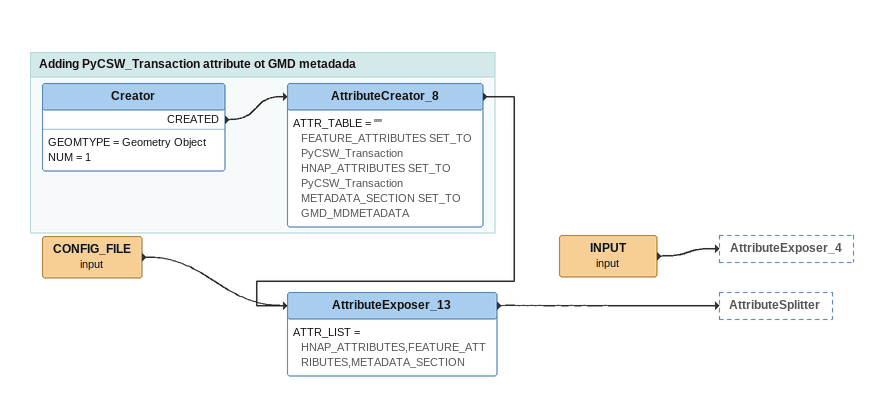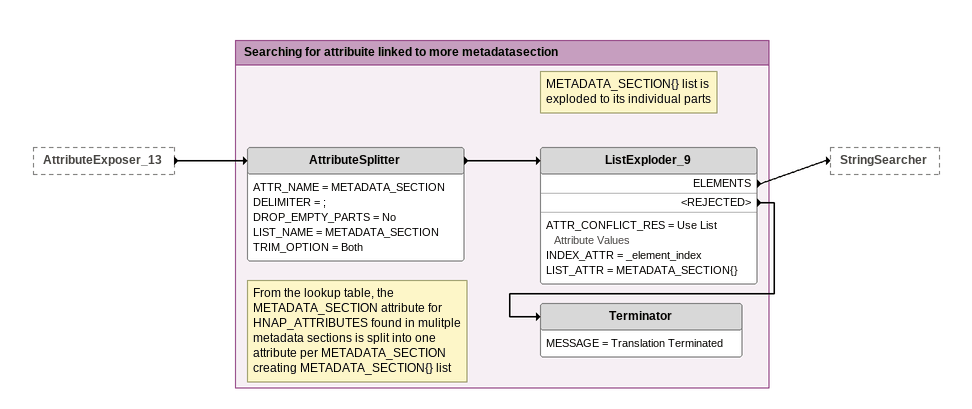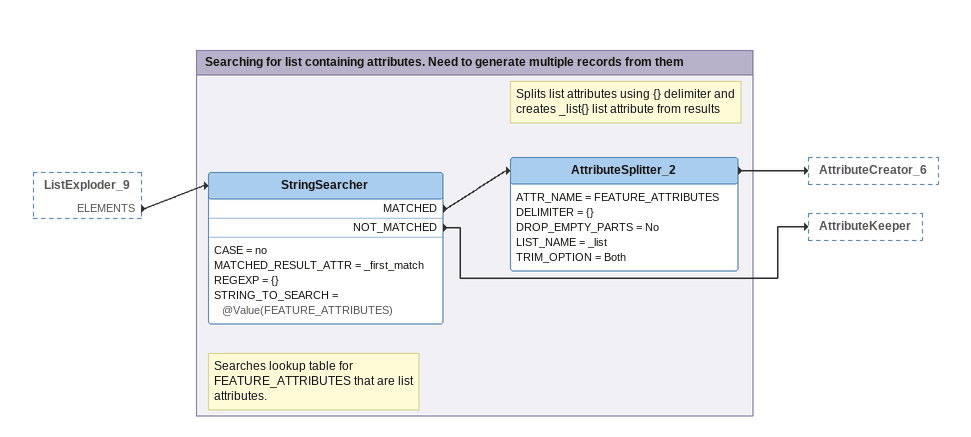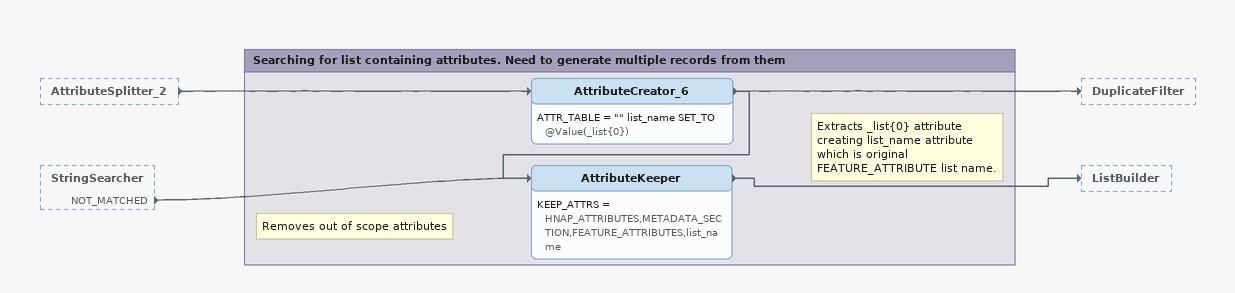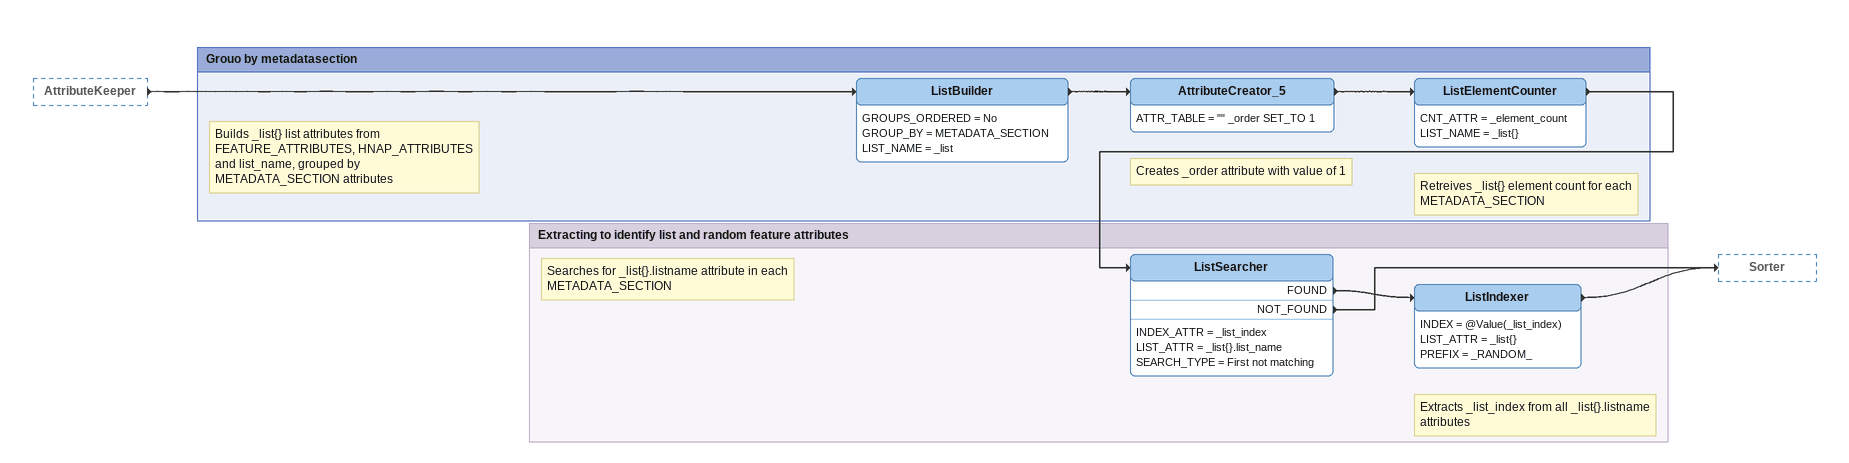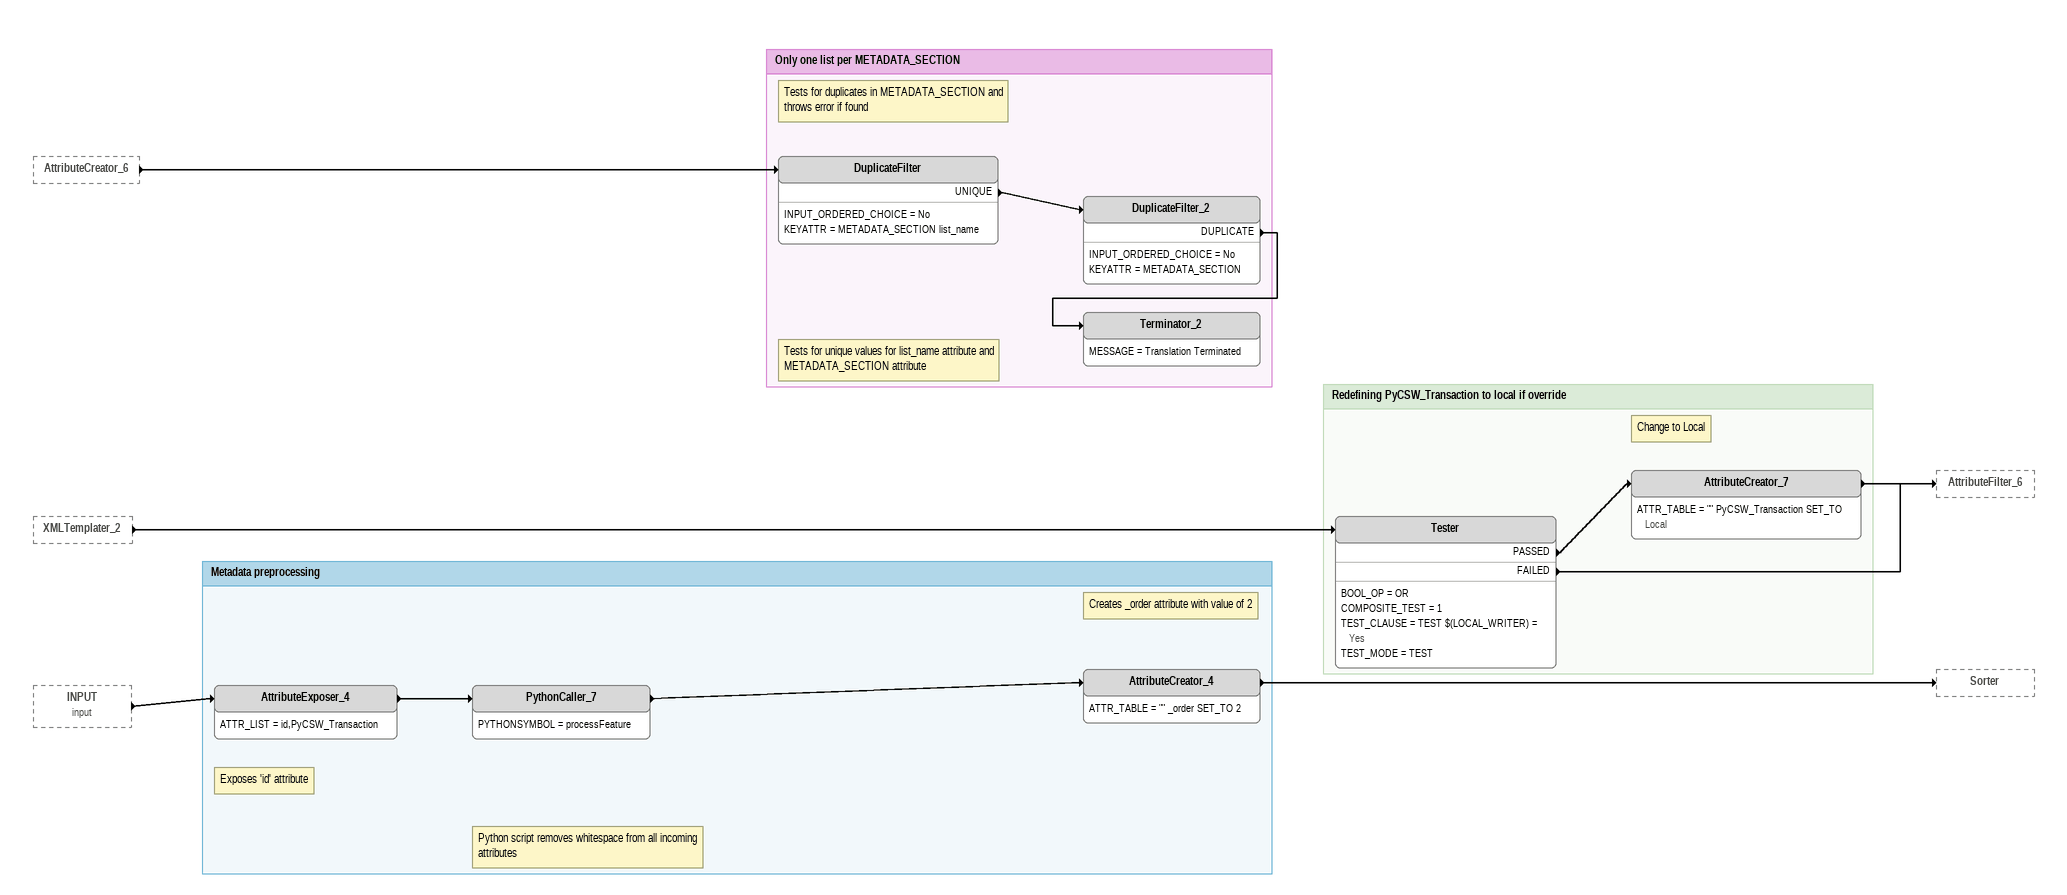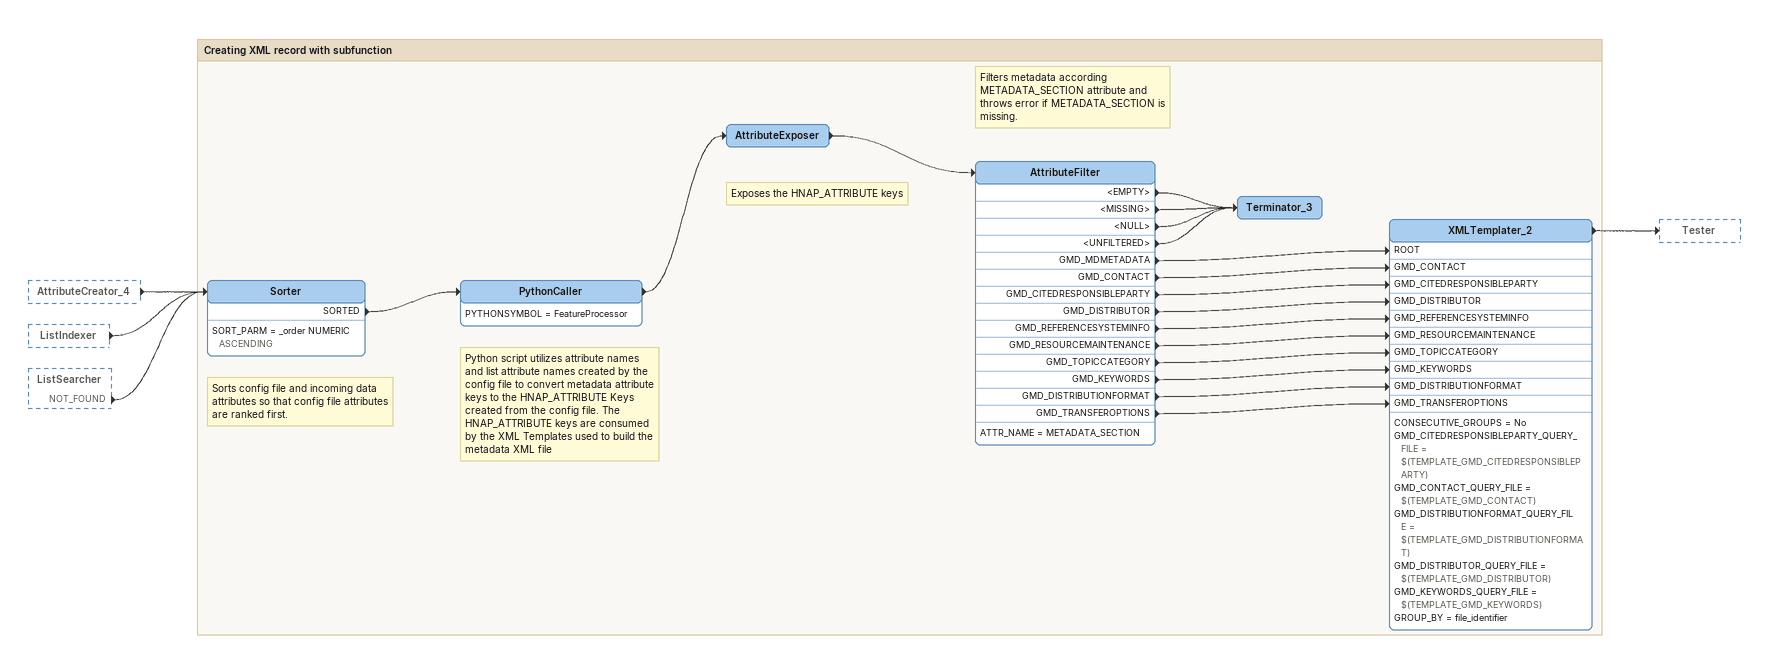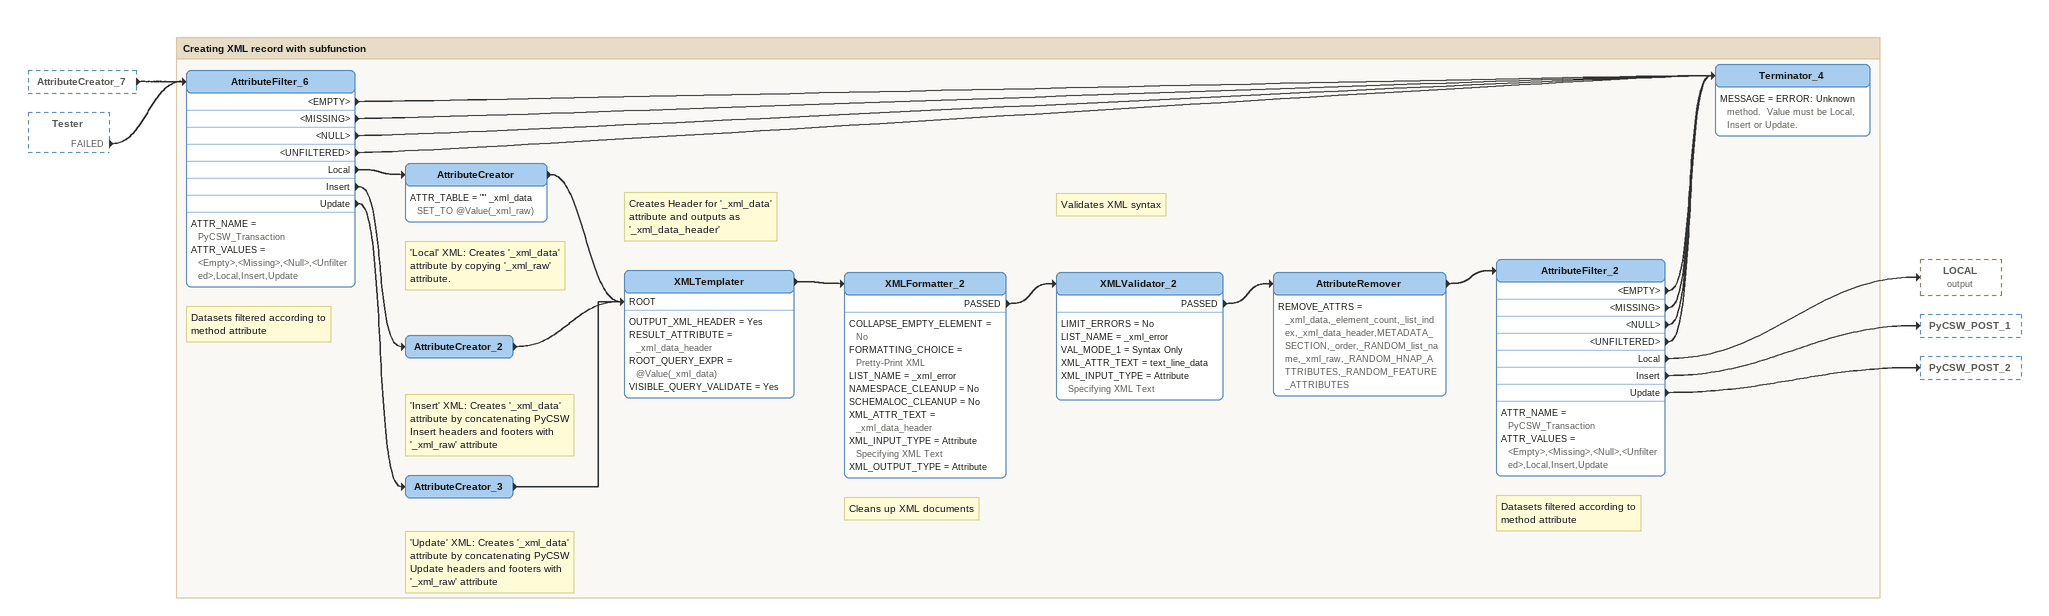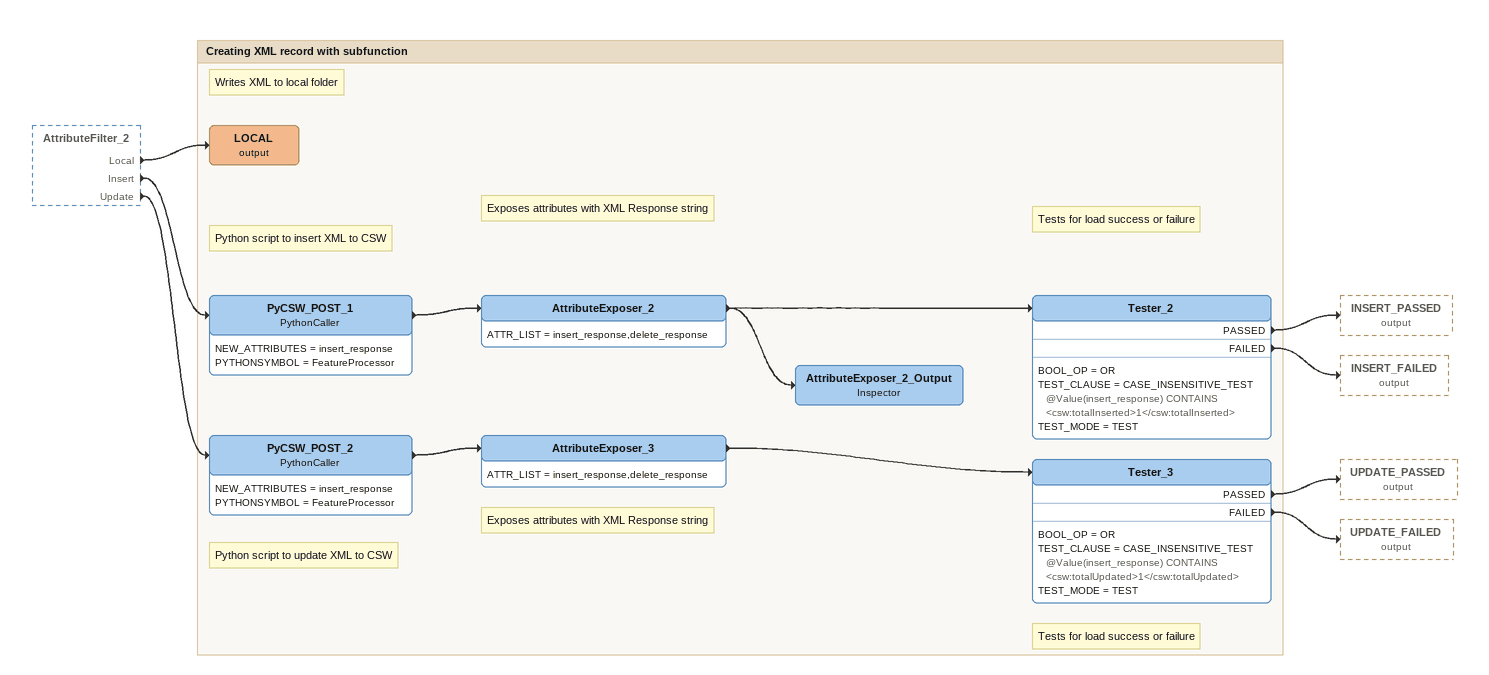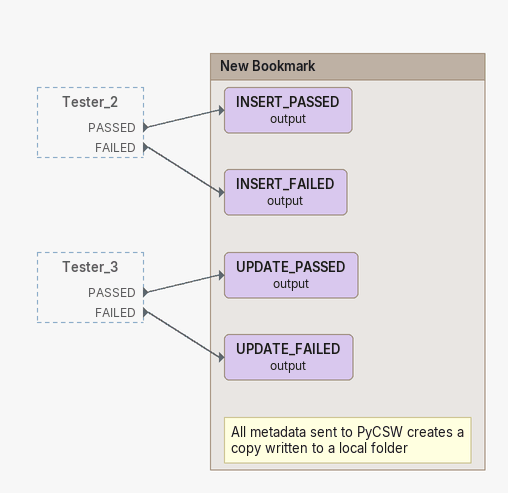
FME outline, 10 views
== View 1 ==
CONFIG_FILE (input)
    -> AttributeExposer_13
AttributeExposer_13
    ATTR_LIST = HNAP_ATTRIBUTES,FEATURE_ATTRIBUTES,METADATA_SECTION
    -> AttributeSplitter
INPUT (input)
    -> AttributeExposer_4

Bookmark: Adding PyCSW_Transaction attribute ot GMD metadada
Creator
    GEOMTYPE = Geometry Object
    NUM = 1
    CREATED -> AttributeCreator_8
AttributeCreator_8
    ATTR_TABLE = "" FEATURE_ATTRIBUTES SET_TO PyCSW_Transaction  HNAP_ATTRIBUTES SET_TO PyCSW_Transaction  METADATA_SECTION SET_TO GMD_MDMETADATA
    -> AttributeExposer_13

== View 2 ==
AttributeExposer_13 [outside]
    -> AttributeSplitter

Bookmark: Searching for attribuite linked to more metadatasection
Note: From the lookup table, the METADATA_SECTION attribute for HNAP_ATTRIBUTES found in mulitple metadata sections is split into one attribute per METADATA_SECTION creating METADATA_SECTION{} list
AttributeSplitter
    ATTR_NAME = METADATA_SECTION
    DELIMITER = ;
    DROP_EMPTY_PARTS = No
    LIST_NAME = METADATA_SECTION
    TRIM_OPTION = Both
    -> ListExploder_9
Note: METADATA_SECTION{} list is exploded to its individual parts
ListExploder_9
    ATTR_CONFLICT_RES = Use List Attribute Values
    INDEX_ATTR = _element_index
    LIST_ATTR = METADATA_SECTION{}
    ELEMENTS -> StringSearcher
    <REJECTED> -> Terminator
Terminator
    MESSAGE = Translation Terminated

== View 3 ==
ListExploder_9 [outside]
    ELEMENTS -> StringSearcher

Bookmark: Searching for list containing attributes. Need to generate multiple records from them
Note: Searches lookup table for FEATURE_ATTRIBUTES that are list attributes.
StringSearcher
    CASE = no
    MATCHED_RESULT_ATTR = _first_match
    REGEXP = {}
    STRING_TO_SEARCH = @Value(FEATURE_ATTRIBUTES)
    MATCHED -> AttributeSplitter_2
    NOT_MATCHED -> AttributeKeeper
Note: Splits list attributes using {} delimiter and creates _list{} list attribute from results
AttributeSplitter_2
    ATTR_NAME = FEATURE_ATTRIBUTES
    DELIMITER = {}
    DROP_EMPTY_PARTS = No
    LIST_NAME = _list
    TRIM_OPTION = Both
    -> AttributeCreator_6

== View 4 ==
AttributeSplitter_2 [outside]
    -> AttributeCreator_6
StringSearcher [outside]
    NOT_MATCHED -> AttributeKeeper

Bookmark: Searching for list containing attributes. Need to generate multiple records from them
Note: Extracts _list{0} attribute creating list_name attribute which is original FEATURE_ATTRIBUTE list name.
AttributeCreator_6
    ATTR_TABLE = "" list_name SET_TO @Value(_list{0})
    -> AttributeKeeper
    -> DuplicateFilter
Note: Removes out of scope attributes
AttributeKeeper
    KEEP_ATTRS = HNAP_ATTRIBUTES,METADATA_SECTION,FEATURE_ATTRIBUTES,list_name
    -> ListBuilder

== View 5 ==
AttributeKeeper [outside]
    -> ListBuilder

Bookmark: Grouo by metadatasection
Note: Builds _list{} list attributes from FEATURE_ATTRIBUTES, HNAP_ATTRIBUTES and list_name, grouped by METADATA_SECTION attributes
ListBuilder
    GROUPS_ORDERED = No
    GROUP_BY = METADATA_SECTION
    LIST_NAME = _list
    -> AttributeCreator_5
Note: Creates _order attribute with value of 1
AttributeCreator_5
    ATTR_TABLE = "" _order SET_TO 1
    -> ListElementCounter
Note: Retreives _list{} element count for each METADATA_SECTION
ListElementCounter
    CNT_ATTR = _element_count
    LIST_NAME = _list{}
    -> ListSearcher

Bookmark: Extracting to identify list and random feature attributes
Note: Searches for _list{}.listname attribute in each METADATA_SECTION
ListSearcher
    INDEX_ATTR = _list_index
    LIST_ATTR = _list{}.list_name
    SEARCH_TYPE = First not matching
    FOUND -> ListIndexer
    NOT_FOUND -> Sorter
Note: Extracts _list_index from all _list{}.listname attributes
ListIndexer
    INDEX = @Value(_list_index)
    LIST_ATTR = _list{}
    PREFIX = _RANDOM_
    -> Sorter

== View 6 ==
AttributeCreator_6 [outside]
    -> DuplicateFilter
XMLTemplater_2 [outside]
    -> Tester
INPUT (input) [outside]
    -> AttributeExposer_4

Bookmark: Only one list per METADATA_SECTION
Note: Tests for unique values for list_name attribute and METADATA_SECTION attribute
DuplicateFilter
    INPUT_ORDERED_CHOICE = No
    KEYATTR = METADATA_SECTION list_name
    UNIQUE -> DuplicateFilter_2
Note: Tests for duplicates in METADATA_SECTION and throws error if found
DuplicateFilter_2
    INPUT_ORDERED_CHOICE = No
    KEYATTR = METADATA_SECTION
    DUPLICATE -> Terminator_2
Terminator_2
    MESSAGE = Translation Terminated

Bookmark: Metadata preprocessing
Note: Exposes 'id' attribute
AttributeExposer_4
    ATTR_LIST = id,PyCSW_Transaction
    -> PythonCaller_7
Note: Python script removes whitespace from all incoming attributes
PythonCaller_7
    PYTHONSYMBOL = processFeature
    -> AttributeCreator_4
Note: Creates _order attribute with value of 2
AttributeCreator_4
    ATTR_TABLE = "" _order SET_TO 2
    -> Sorter

Bookmark: Redefining PyCSW_Transaction to local if override
Tester
    BOOL_OP = OR
    COMPOSITE_TEST = 1
    TEST_CLAUSE = TEST $(LOCAL_WRITER) = Yes
    TEST_MODE = TEST
    PASSED -> AttributeCreator_7
    FAILED -> AttributeFilter_6
Note: Change to Local
AttributeCreator_7
    ATTR_TABLE = "" PyCSW_Transaction SET_TO Local
    -> AttributeFilter_6

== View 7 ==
AttributeCreator_4 [outside]
    -> Sorter
ListIndexer [outside]
    -> Sorter
ListSearcher [outside]
    NOT_FOUND -> Sorter

Bookmark: Creating XML record with subfunction
Note: Sorts config file and incoming data attributes so that config file attributes are ranked first.
Sorter
    SORT_PARM = _order NUMERIC ASCENDING
    SORTED -> PythonCaller
Note: Python script utilizes attribute names and list attribute names created by the config file to convert metadata attribute keys to the HNAP_ATTRIBUTE Keys created from the config file. The HNAP_ATTRIBUTE keys are consumed by the XML Templates used to build the metadata XML file
PythonCaller
    PYTHONSYMBOL = FeatureProcessor
    -> AttributeExposer
Note: Exposes the HNAP_ATTRIBUTE keys
AttributeExposer
    -> AttributeFilter
Note: Filters metadata according METADATA_SECTION attribute and throws error if METADATA_SECTION is missing.
AttributeFilter
    ATTR_NAME = METADATA_SECTION
    <EMPTY> -> Terminator_3
    <MISSING> -> Terminator_3
    <NULL> -> Terminator_3
    <UNFILTERED> -> Terminator_3
    GMD_MDMETADATA -> XMLTemplater_2 [ROOT]
    GMD_CONTACT -> XMLTemplater_2 [GMD_CONTACT]
    GMD_CITEDRESPONSIBLEPARTY -> XMLTemplater_2 [GMD_CITEDRESPONSIBLEPARTY]
    GMD_DISTRIBUTOR -> XMLTemplater_2 [GMD_DISTRIBUTOR]
    GMD_REFERENCESYSTEMINFO -> XMLTemplater_2 [GMD_REFERENCESYSTEMINFO]
    GMD_RESOURCEMAINTENANCE -> XMLTemplater_2 [GMD_RESOURCEMAINTENANCE]
    GMD_TOPICCATEGORY -> XMLTemplater_2 [GMD_TOPICCATEGORY]
    GMD_KEYWORDS -> XMLTemplater_2 [GMD_KEYWORDS]
    GMD_DISTRIBUTIONFORMAT -> XMLTemplater_2 [GMD_DISTRIBUTIONFORMAT]
    GMD_TRANSFEROPTIONS -> XMLTemplater_2 [GMD_TRANSFEROPTIONS]
Terminator_3
XMLTemplater_2
    CONSECUTIVE_GROUPS = No
    GMD_CITEDRESPONSIBLEPARTY_QUERY_FILE = $(TEMPLATE_GMD_CITEDRESPONSIBLEPARTY)
    GMD_CONTACT_QUERY_FILE = $(TEMPLATE_GMD_CONTACT)
    GMD_DISTRIBUTIONFORMAT_QUERY_FILE = $(TEMPLATE_GMD_DISTRIBUTIONFORMAT)
    GMD_DISTRIBUTOR_QUERY_FILE = $(TEMPLATE_GMD_DISTRIBUTOR)
    GMD_KEYWORDS_QUERY_FILE = $(TEMPLATE_GMD_KEYWORDS)
    GROUP_BY = file_identifier
    -> Tester

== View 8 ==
AttributeCreator_7 [outside]
    -> AttributeFilter_6
Tester [outside]
    FAILED -> AttributeFilter_6

Bookmark: Creating XML record with subfunction
Note: Datasets filtered according to method attribute
AttributeFilter_6
    ATTR_NAME = PyCSW_Transaction
    ATTR_VALUES = <Empty>,<Missing>,<Null>,<Unfiltered>,Local,Insert,Update
    <EMPTY> -> Terminator_4
    <MISSING> -> Terminator_4
    <NULL> -> Terminator_4
    <UNFILTERED> -> Terminator_4
    Local -> AttributeCreator
    Insert -> AttributeCreator_2
    Update -> AttributeCreator_3
Note: 'Local' XML: Creates '_xml_data' attribute by copying '_xml_raw' attribute.
AttributeCreator
    ATTR_TABLE = "" _xml_data SET_TO @Value(_xml_raw)
    -> XMLTemplater [ROOT]
Note: 'Insert' XML: Creates '_xml_data' attribute by concatenating PyCSW Insert headers and footers with '_xml_raw' attribute
AttributeCreator_2
    -> XMLTemplater [ROOT]
Note: 'Update' XML: Creates '_xml_data' attribute by concatenating PyCSW Update headers and footers with '_xml_raw' attribute
AttributeCreator_3
    -> XMLTemplater [ROOT]
Note: Creates Header for '_xml_data' attribute and outputs as '_xml_data_header'
XMLTemplater
    OUTPUT_XML_HEADER = Yes
    RESULT_ATTRIBUTE = _xml_data_header
    ROOT_QUERY_EXPR = @Value(_xml_data)
    VISIBLE_QUERY_VALIDATE = Yes
    -> XMLFormatter_2
Note: Cleans up XML documents
XMLFormatter_2
    COLLAPSE_EMPTY_ELEMENT = No
    FORMATTING_CHOICE = Pretty-Print XML
    LIST_NAME = _xml_error
    NAMESPACE_CLEANUP = No
    SCHEMALOC_CLEANUP = No
    XML_ATTR_TEXT = _xml_data_header
    XML_INPUT_TYPE = Attribute Specifying XML Text
    XML_OUTPUT_TYPE = Attribute
    PASSED -> XMLValidator_2
Note: Validates XML syntax
XMLValidator_2
    LIMIT_ERRORS = No
    LIST_NAME = _xml_error
    VAL_MODE_1 = Syntax Only
    XML_ATTR_TEXT = text_line_data
    XML_INPUT_TYPE = Attribute Specifying XML Text
    PASSED -> AttributeRemover
AttributeRemover
    REMOVE_ATTRS = _xml_data,_element_count,_list_index,_xml_data_header,METADATA_SECTION,_order,_RANDOM_list_name,_xml_raw,_RANDOM_HNAP_ATTRIBUTES,_RANDOM_FEATURE_ATTRIBUTES
    -> AttributeFilter_2
Note: Datasets filtered according to method attribute
AttributeFilter_2
    ATTR_NAME = PyCSW_Transaction
    ATTR_VALUES = <Empty>,<Missing>,<Null>,<Unfiltered>,Local,Insert,Update
    <EMPTY> -> Terminator_4
    <MISSING> -> Terminator_4
    <NULL> -> Terminator_4
    <UNFILTERED> -> Terminator_4
    Local -> LOCAL (output)
    Insert -> PyCSW_POST_1
    Update -> PyCSW_POST_2
Terminator_4
    MESSAGE = ERROR: Unknown method.  Value must be Local, Insert or Update.

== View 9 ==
AttributeFilter_2 [outside]
    Local -> LOCAL (output)
    Insert -> PyCSW_POST_1
    Update -> PyCSW_POST_2

Bookmark: Creating XML record with subfunction
Note: Writes XML to local folder
LOCAL (output)
Note: Python script to insert XML to CSW
PyCSW_POST_1: PythonCaller
    NEW_ATTRIBUTES = insert_response
    PYTHONSYMBOL = FeatureProcessor
    -> AttributeExposer_2
Note: Exposes attributes with XML Response string
AttributeExposer_2
    ATTR_LIST = insert_response,delete_response
    -> Tester_2
    -> AttributeExposer_2_Output
Note: Tests for load success or failure
Tester_2
    BOOL_OP = OR
    TEST_CLAUSE = CASE_INSENSITIVE_TEST @Value(insert_response) CONTAINS <csw:totalInserted>1</csw:totalInserted>
    TEST_MODE = TEST
    PASSED -> INSERT_PASSED (output)
    FAILED -> INSERT_FAILED (output)
AttributeExposer_2_Output: Inspector
Note: Python script to update XML to CSW
PyCSW_POST_2: PythonCaller
    NEW_ATTRIBUTES = insert_response
    PYTHONSYMBOL = FeatureProcessor
    -> AttributeExposer_3
Note: Exposes attributes with XML Response string
AttributeExposer_3
    ATTR_LIST = insert_response,delete_response
    -> Tester_3
Note: Tests for load success or failure
Tester_3
    BOOL_OP = OR
    TEST_CLAUSE = CASE_INSENSITIVE_TEST @Value(insert_response) CONTAINS <csw:totalUpdated>1</csw:totalUpdated>
    TEST_MODE = TEST
    PASSED -> UPDATE_PASSED (output)
    FAILED -> UPDATE_FAILED (output)

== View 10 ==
Tester_2 [outside]
    PASSED -> INSERT_PASSED (output)
    FAILED -> INSERT_FAILED (output)
Tester_3 [outside]
    PASSED -> UPDATE_PASSED (output)
    FAILED -> UPDATE_FAILED (output)

Bookmark: New Bookmark
INSERT_PASSED (output)
INSERT_FAILED (output)
UPDATE_PASSED (output)
Note: All metadata sent to PyCSW creates a copy written to a local folder
UPDATE_FAILED (output)
